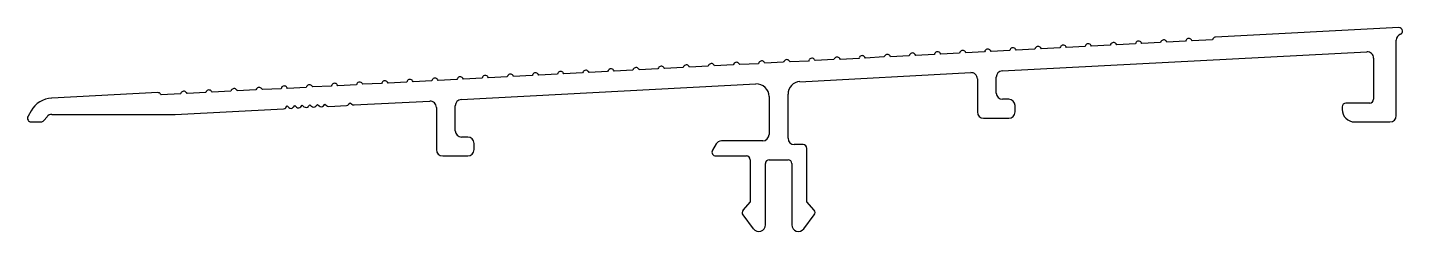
# Model space of a CAD drawing. Extents: x 5 to 114, y 3 to 19.
import ezdxf

# ---------------------------------------------------------------- set-up
doc = ezdxf.new("R2010")
doc.units = 0
doc.layers.get('0').update_dxf_attribs({"linetype": 'CONTINUOUS'})

msp = doc.modelspace()

# ---------------------------------------------------------------- linework, layer by layer
for p, q in [((113.94, 18.74), (99.38, 17.98)), ((93.04, 17.52), (93, 17.44)), ((93.52, 17.47), (93.47, 17.54)), ((94.99, 17.55), (93.52, 17.47)), ((95.03, 17.63), (94.99, 17.55)), ((95.51, 17.58), (95.47, 17.65)), ((96.99, 17.65), (95.51, 17.58)), ((97.03, 17.73), (96.99, 17.65)), ((97.51, 17.68), (97.46, 17.75)), ((99.13, 17.77), (97.51, 17.68)), ((99.17, 17.84), (99.13, 17.77)), ((113.74, 11.74), (113.74, 17.74)), ((73.02, 16.4), (71.55, 16.32)), ((73.06, 16.47), (73.02, 16.4)), ((73.54, 16.42), (73.5, 16.5)), ((75.02, 16.5), (73.54, 16.42)), ((75.06, 16.58), (75.02, 16.5)), ((75.54, 16.53), (75.49, 16.6)), ((77.02, 16.61), (75.54, 16.53)), ((77.06, 16.68), (77.02, 16.61)), ((77.54, 16.63), (77.49, 16.71)), ((79.02, 16.71), (77.54, 16.63)), ((79.05, 16.79), (79.02, 16.71)), ((79.53, 16.74), (79.49, 16.81)), ((81.01, 16.82), (79.53, 16.74)), ((81.05, 16.89), (81.01, 16.82)), ((81.53, 16.84), (81.48, 16.92)), ((83.01, 16.92), (81.53, 16.84)), ((82.41, 15.29), (111.41, 16.81)), ((83.05, 17), (83.01, 16.92)), ((83.53, 16.95), (83.48, 17.02)), ((85.01, 17.03), (83.53, 16.95)), ((85.05, 17.1), (85.01, 17.03)), ((85.53, 17.05), (85.48, 17.12)), ((87, 17.13), (85.53, 17.05)), ((87.04, 17.21), (87, 17.13)), ((87.52, 17.16), (87.48, 17.23)), ((89, 17.23), (87.52, 17.16)), ((89.04, 17.31), (89, 17.23)), ((89.52, 17.26), (89.47, 17.33)), ((91, 17.34), (89.52, 17.26)), ((91.04, 17.42), (91, 17.34)), ((91.52, 17.37), (91.47, 17.44)), ((93, 17.44), (91.52, 17.37)), ((51.09, 15.32), (51.05, 15.25)), ((51.57, 15.27), (51.53, 15.35)), ((53.05, 15.35), (51.57, 15.27)), ((53.09, 15.43), (53.05, 15.35)), ((53.57, 15.38), (53.52, 15.45)), ((55.05, 15.46), (53.57, 15.38)), ((55.09, 15.53), (55.05, 15.46)), ((55.57, 15.48), (55.52, 15.55)), ((57.05, 15.56), (55.57, 15.48)), ((57.08, 15.64), (57.05, 15.56)), ((57.56, 15.59), (57.52, 15.66)), ((59.04, 15.66), (57.56, 15.59)), ((59.08, 15.74), (59.04, 15.66)), ((59.56, 15.69), (59.51, 15.76)), ((61.04, 15.77), (59.56, 15.69)), ((61.08, 15.85), (61.04, 15.77)), ((61.56, 15.8), (61.51, 15.87)), ((63.04, 15.87), (61.56, 15.8)), ((63.08, 15.95), (63.04, 15.87)), ((63.56, 15.9), (63.51, 15.97)), ((65.03, 15.98), (63.56, 15.9)), ((65.07, 16.06), (65.03, 15.98)), ((65.55, 16.01), (65.51, 16.08)), ((67.03, 16.08), (65.55, 16.01)), ((67.07, 16.16), (67.03, 16.08)), ((67.55, 16.11), (67.5, 16.18)), ((69.03, 16.19), (67.55, 16.11)), ((69.07, 16.26), (69.03, 16.19)), ((69.55, 16.21), (69.5, 16.29)), ((71.03, 16.29), (69.55, 16.21)), ((71.07, 16.37), (71.03, 16.29)), ((71.55, 16.32), (71.5, 16.39)), ((111.94, 16.31), (111.94, 13.04)), ((31.12, 14.28), (31.08, 14.2)), ((31.6, 14.23), (31.55, 14.3)), ((33.08, 14.3), (31.6, 14.23)), ((33.12, 14.38), (33.08, 14.3)), ((33.6, 14.33), (33.55, 14.4)), ((35.08, 14.41), (33.6, 14.33)), ((35.11, 14.49), (35.08, 14.41)), ((35.59, 14.44), (35.55, 14.51)), ((37.07, 14.51), (35.59, 14.44)), ((37.11, 14.59), (37.07, 14.51)), ((37.59, 14.54), (37.54, 14.61)), ((39.07, 14.62), (37.59, 14.54)), ((39.11, 14.69), (39.07, 14.62)), ((39.41, 13.03), (62.83, 14.26)), ((39.59, 14.64), (39.54, 14.72)), ((41.07, 14.72), (39.59, 14.64)), ((41.11, 14.8), (41.07, 14.72)), ((41.59, 14.75), (41.54, 14.82)), ((43.06, 14.83), (41.59, 14.75)), ((43.1, 14.9), (43.06, 14.83)), ((43.58, 14.85), (43.54, 14.93)), ((45.06, 14.93), (43.58, 14.85)), ((45.1, 15.01), (45.06, 14.93)), ((45.58, 14.96), (45.53, 15.03)), ((47.06, 15.04), (45.58, 14.96)), ((47.1, 15.11), (47.06, 15.04)), ((47.58, 15.06), (47.53, 15.14)), ((49.06, 15.14), (47.58, 15.06)), ((49.1, 15.22), (49.06, 15.14)), ((49.58, 15.17), (49.53, 15.24)), ((51.05, 15.25), (49.58, 15.17)), ((66.33, 14.44), (79.91, 15.16)), ((80.44, 14.66), (80.44, 12.04)), ((81.94, 13.54), (81.94, 14.79)), ((15.29, 13.57), (6.86, 13.13)), ((15.56, 13.39), (15.52, 13.46)), ((17.1, 13.47), (15.56, 13.39)), ((17.14, 13.54), (17.1, 13.47)), ((17.62, 13.49), (17.57, 13.57)), ((19.1, 13.57), (17.62, 13.49)), ((19.14, 13.65), (19.1, 13.57)), ((19.62, 13.6), (19.57, 13.67)), ((21.09, 13.68), (19.62, 13.6)), ((21.13, 13.75), (21.09, 13.68)), ((21.61, 13.7), (21.57, 13.78)), ((23.09, 13.78), (21.61, 13.7)), ((23.13, 13.86), (23.09, 13.78)), ((23.61, 13.81), (23.56, 13.88)), ((25.09, 13.88), (23.61, 13.81)), ((25.13, 13.96), (25.09, 13.88)), ((25.61, 13.91), (25.56, 13.99)), ((27.09, 13.99), (25.61, 13.91)), ((27.13, 14.07), (27.09, 13.99)), ((27.61, 14.02), (27.56, 14.09)), ((29.08, 14.09), (27.61, 14.02)), ((29.12, 14.17), (29.08, 14.09)), ((29.6, 14.12), (29.56, 14.19)), ((31.08, 14.2), (29.6, 14.12)), ((63.89, 13.26), (63.89, 10.24)), ((65.39, 9.94), (65.39, 13.45)), ((5.23, 12.13), (4.98, 11.69)), ((16.67, 11.84), (25.29, 12.29)), ((25.47, 12.38), (25.58, 12.51)), ((25.58, 12.51), (25.71, 12.39)), ((26.07, 12.41), (26.18, 12.54)), ((26.18, 12.54), (26.31, 12.42)), ((26.67, 12.44), (26.78, 12.57)), ((26.78, 12.57), (26.91, 12.45)), ((27.26, 12.47), (27.38, 12.6)), ((27.38, 12.6), (27.51, 12.48)), ((27.86, 12.5), (27.98, 12.63)), ((27.98, 12.63), (28.11, 12.51)), ((28.46, 12.53), (28.58, 12.66)), ((28.58, 12.66), (28.71, 12.55)), ((28.89, 12.48), (30.29, 12.56)), ((30.46, 12.64), (30.58, 12.77)), ((30.58, 12.77), (30.71, 12.65)), ((30.89, 12.59), (36.91, 12.9)), ((37.44, 12.4), (37.44, 9.04)), ((38.94, 10.54), (38.94, 12.53)), ((82.94, 13.04), (82.44, 13.04)), ((83.44, 12.04), (83.44, 12.54)), ((109.44, 12.44), (109.44, 12.24)), ((111.64, 12.74), (109.74, 12.74)), ((5.24, 11.24), (6, 11.24)), ((6.23, 11.35), (6.49, 11.66)), ((6.87, 11.84), (16.67, 11.84)), ((80.94, 11.54), (82.94, 11.54)), ((110.44, 11.24), (113.24, 11.24)), ((39.94, 10.04), (39.44, 10.04)), ((40.44, 9.04), (40.44, 9.54)), ((59.67, 9.49), (59.38, 8.99)), ((63.39, 9.74), (60.1, 9.74)), ((66.59, 9.44), (65.89, 9.44)), ((66.89, 4.9), (66.89, 9.14)), ((37.94, 8.54), (39.94, 8.54)), ((59.64, 8.54), (62.09, 8.54)), ((62.39, 8.24), (62.39, 4.9)), ((63.59, 3.07), (63.59, 7.94)), ((63.89, 8.24), (65.39, 8.24)), ((65.69, 7.94), (65.69, 3.07)), ((62.39, 4.9), (61.81, 4.24)), ((67.46, 4.24), (66.89, 4.9)), ((61.8, 3.86), (62.63, 2.75)), ((66.64, 2.75), (67.48, 3.86))]:
    msp.add_line(p, q)
for centre, radius, start, end in [((113.94, 18.44), 0.3, 8.0713, 90), ((91.26, 17.3), 0.25, 33.0001, 153), ((93.26, 17.41), 0.25, 33.0001, 153), ((95.26, 17.51), 0.25, 33, 152.9999), ((97.25, 17.62), 0.25, 33.0001, 152.9999), ((99.39, 17.73), 0.25, 93, 152.9999), ((114.24, 17.74), 0.5, 109.5114, 180), ((113.99, 18.45), 0.25, 289.5114, 8.0713), ((69.29, 16.15), 0.25, 33, 153.0001), ((71.29, 16.26), 0.25, 32.9999, 152.9999), ((73.29, 16.36), 0.25, 33.0001, 153), ((75.28, 16.47), 0.25, 33.0001, 153), ((77.28, 16.57), 0.25, 32.9998, 152.9999), ((79.28, 16.67), 0.25, 33.0001, 152.9999), ((81.27, 16.78), 0.25, 33.0001, 152.9999), ((83.27, 16.88), 0.25, 32.9999, 153), ((85.27, 16.99), 0.25, 33, 153), ((87.27, 17.09), 0.25, 33, 152.9999), ((89.26, 17.2), 0.25, 33.0001, 152.9999), ((111.44, 16.31), 0.5, 0, 93), ((49.32, 15.1), 0.25, 33, 152.9999), ((51.32, 15.21), 0.25, 33.0001, 153.0001), ((53.31, 15.31), 0.25, 32.9999, 152.9999), ((55.31, 15.42), 0.25, 33.0001, 153), ((57.31, 15.52), 0.25, 33, 153.0002), ((59.3, 15.63), 0.25, 32.9998, 152.9999), ((61.3, 15.73), 0.25, 33.0001, 152.9999), ((63.3, 15.84), 0.25, 33.0001, 153.0002), ((65.3, 15.94), 0.25, 32.9999, 153), ((67.29, 16.05), 0.25, 33, 152.9999), ((29.35, 14.06), 0.25, 32.9999, 153), ((31.34, 14.16), 0.25, 33, 152.9999), ((33.34, 14.27), 0.25, 33.0001, 153.0001), ((35.34, 14.37), 0.25, 32.9999, 152.9999), ((37.33, 14.48), 0.25, 33.0001, 153), ((39.33, 14.58), 0.25, 33, 153.0002), ((41.33, 14.69), 0.25, 32.9998, 152.9999), ((43.33, 14.79), 0.25, 33.0001, 152.9999), ((45.32, 14.9), 0.25, 33.0001, 153.0002), ((47.32, 15), 0.25, 32.9999, 153), ((62.89, 13.26), 1, 0, 93), ((66.39, 13.45), 1, 93, 180), ((79.94, 14.66), 0.5, 0, 93), ((82.44, 14.79), 0.5, 93, 180), ((6.96, 11.13), 2, 93, 150), ((15.31, 13.32), 0.25, 32.9999, 93), ((17.36, 13.43), 0.25, 32.9999, 152.9999), ((19.36, 13.53), 0.25, 33.0001, 153), ((21.36, 13.64), 0.25, 33, 153.0002), ((23.35, 13.74), 0.25, 32.9998, 152.9999), ((25.35, 13.85), 0.25, 33.0001, 152.9999), ((27.35, 13.95), 0.25, 33.0001, 153.0002), ((82.44, 13.54), 0.5, 180, 270), ((25.28, 12.54), 0.25, 273, 318), ((25.88, 12.57), 0.25, 228, 318), ((26.48, 12.61), 0.25, 228, 318), ((27.08, 12.64), 0.25, 228, 318), ((27.68, 12.67), 0.25, 228, 318), ((28.28, 12.7), 0.25, 228, 318), ((28.88, 12.73), 0.25, 228, 273), ((30.28, 12.8), 0.25, 273, 318), ((30.88, 12.84), 0.25, 228, 273), ((36.94, 12.4), 0.5, 0, 93), ((39.44, 12.53), 0.5, 93.0693, 180), ((80.94, 12.04), 0.5, 180, 270), ((82.94, 12.54), 0.5, 0, 90), ((82.94, 12.04), 0.5, 270, 0), ((109.74, 12.44), 0.3, 90, 180), ((110.44, 12.24), 1, 180, 270), ((111.64, 13.04), 0.3, 270, 0), ((5.24, 11.54), 0.3, 150, 270), ((6, 11.54), 0.3, 270, 320), ((6.87, 11.34), 0.5, 90, 140), ((113.24, 11.74), 0.5, 270, 360), ((39.44, 10.54), 0.5, 180, 270), ((39.94, 9.54), 0.5, 0, 90), ((63.39, 10.24), 0.5, 270, 0), ((65.89, 9.94), 0.5, 180, 270), ((37.94, 9.04), 0.5, 180, 270), ((39.94, 9.04), 0.5, 270, 0), ((59.64, 8.84), 0.3, 150, 270), ((60.1, 9.24), 0.5, 90, 149.9414), ((66.59, 9.14), 0.3, 0, 90), ((62.09, 8.24), 0.3, 0, 90), ((63.89, 7.94), 0.3, 90, 180), ((65.39, 7.94), 0.3, 0, 90), ((62.04, 4.04), 0.3, 139, 217), ((67.24, 4.04), 0.3, 323, 41), ((63.06, 3.07), 0.53, 217, 360), ((66.22, 3.07), 0.53, 180, 323)]:
    msp.add_arc(centre, radius, start, end)

doc.saveas('drawing.dxf')
